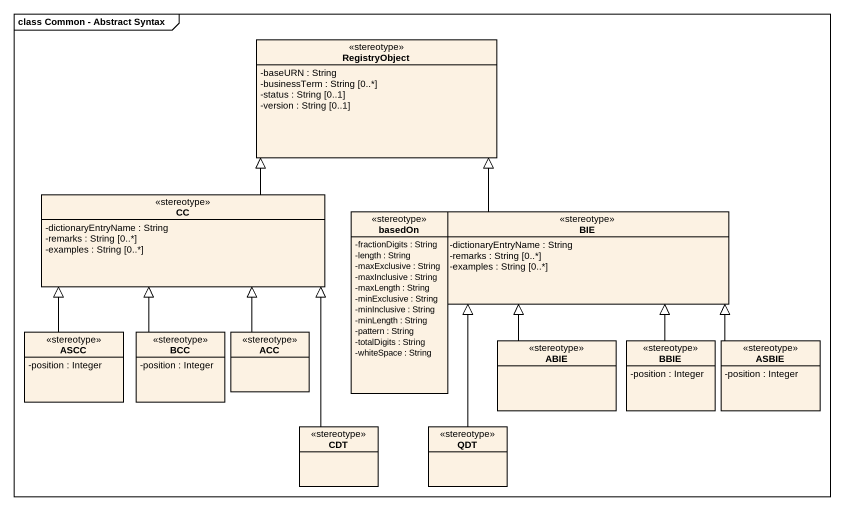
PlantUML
@startuml
mainframe class Common - Abstract Syntax
hide circle
hide empty members
skinparam classAttributeIconSize 0
class RegistryObject <<stereotype>> {
  -baseURN : String
  -businessTerm : String [0..*]
  -status : String [0..1]
  -version : String [0..1]
}
class CC <<stereotype>> {
  -dictionaryEntryName : String
  -remarks : String [0..*]
  -examples : String [0..*]
}
class basedOn <<stereotype>> {
  -fractionDigits : String
  -length : String
  -maxExclusive : String
  -maxInclusive : String
  -maxLength : String
  -minExclusive : String
  -minInclusive : String
  -minLength : String
  -pattern : String
  -totalDigits : String
  -whiteSpace : String
}
class BIE <<stereotype>> {
  -dictionaryEntryName : String
  -remarks : String [0..*]
  -examples : String [0..*]
}
class ASCC <<stereotype>> {
  -position : Integer
}
class BCC <<stereotype>> {
  -position : Integer
}
class ACC <<stereotype>>
class ABIE <<stereotype>>
class BBIE <<stereotype>> {
  -position : Integer
}
class ASBIE <<stereotype>> {
  -position : Integer
}
class CDT <<stereotype>>
class QDT <<stereotype>>
CC -up-|> RegistryObject
BIE -up-|> RegistryObject
ASCC -up-|> CC
BCC -up-|> CC
ACC -up-|> CC
ABIE -up-|> BIE
BBIE -up-|> BIE
ASBIE -up-|> BIE
CDT -up-|> CC
QDT -up-|> BIE
@enduml
